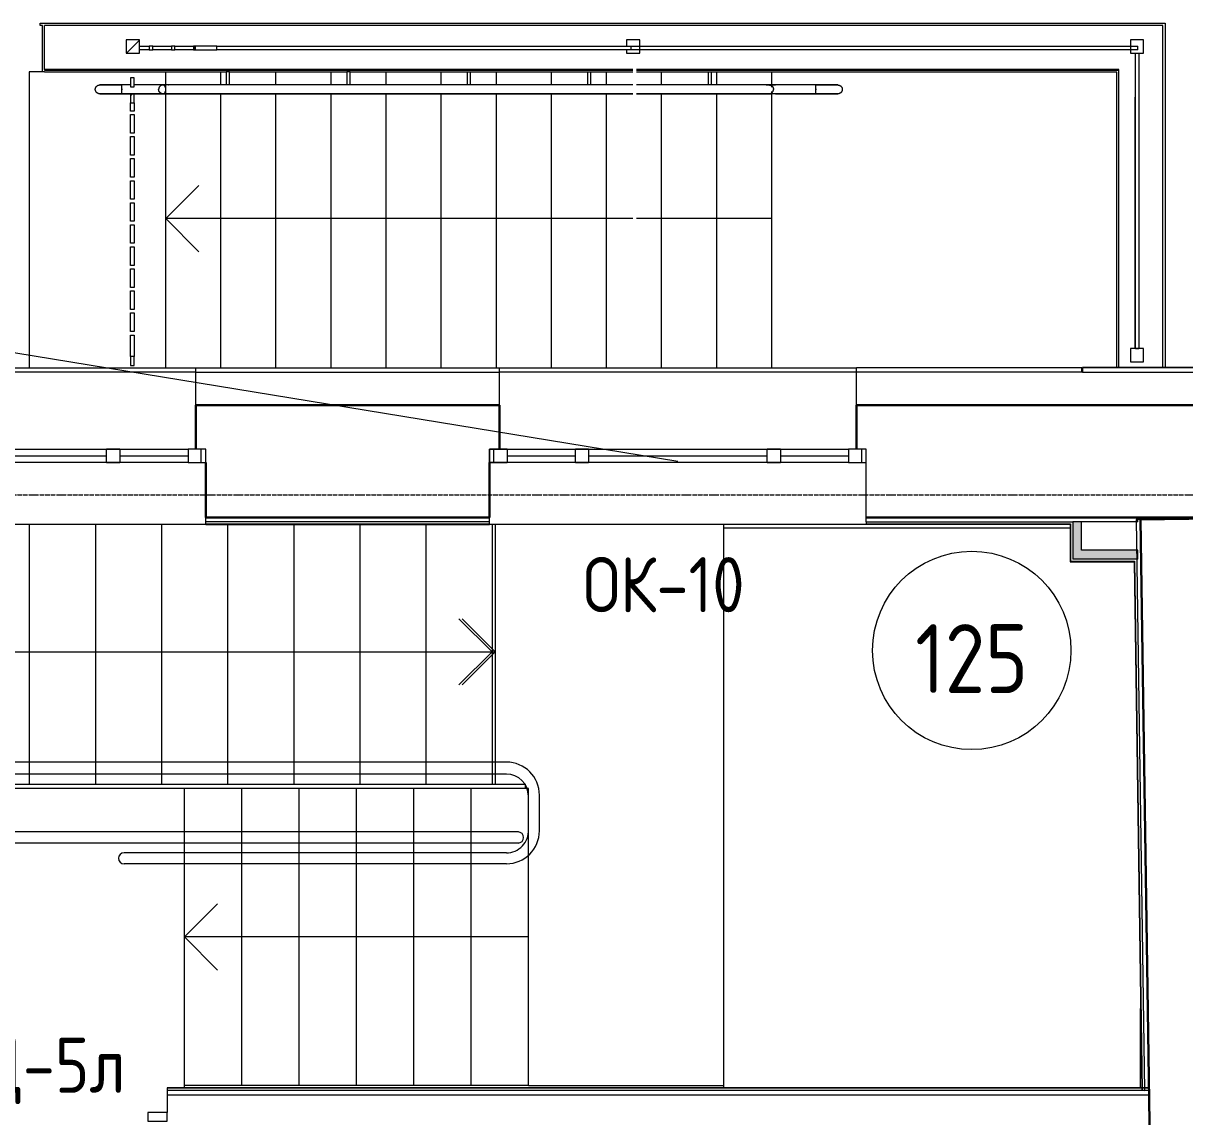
# Model space of a CAD drawing. Header units: millimetres. Extents: x -10178924 to 11692288, y -947381 to 58396.
# Drawn here: x 33007 to 38278, y -74444 to -69484 of the extents above; entities that cross this region are included whole.
import ezdxf

# ---------------------------------------------------------------- set-up
doc = ezdxf.new("R2010")
doc.units = ezdxf.units.MM
doc.linetypes.add('ADSK_Линия сетки', pattern=[25, 20, -2.5, 0, -2.5])
for name, color, linetype, lineweight in [('_ Окна', 7, 'Continuous', 9), ('Аннотация', 7, 'Continuous', 18), ('Двери', 7, 'Continuous', 9), ('Лестницы', 7, 'Continuous', 9), ('Марки дверей', 7, 'Continuous', 20), ('Марки окон', 7, 'Continuous', 20), ('Ограждение', 7, 'Continuous', 9), ('Окна', 7, 'Continuous', 9), ('Оси', 253, 'Continuous', 9), ('Перекрытие', 7, 'Continuous', 18), ('Стены внутренние', 7, 'Continuous', 18), ('Стены наружные', 7, 'Continuous', 18), ('Стены несущие', 7, 'Continuous', 30), ('Стены отделка', 7, 'Continuous', 30), ('Стены перегородки', 7, 'Continuous', 30), ('Стены штриховка', 7, 'Continuous', 9), ('Стрелки вверх', 7, 'Continuous', 18), ('ШТРИХОВКА', 252, 'Continuous', 15)]:
    doc.layers.add(name, color=color, linetype=linetype, lineweight=lineweight)
doc.layers.add('Линии', color=7, linetype='Continuous', lineweight=9, true_color=0x00a600)
doc.styles.add('GOST Common', font='GOST_Common.ttf', dxfattribs={"width": 0.9, "height": 350})
doc.styles.add('GOST Common_2', font='GOST_Common.ttf', dxfattribs={"width": 0.9, "height": 250})
pattern_1 = [(45, (0, 0), (-106.066, 106.066), [])]

# ---------------------------------------------------------------- blocks, each defined once
blk = doc.blocks.new('оси')
at = {"layer": 'Оси', "linetype": 'ADSK_Линия сетки'}
blk.add_line((-3614.3, 22400), (62615.4, 22400), dxfattribs=at)
blk = doc.blocks.new('АС_Дверь_Однопольная_Алюминиевая - 1000х2100 алюм ост Д27л EIW30-6531411-План 1-го этажа')
at = {"layer": 'Двери'}
for p, q in [((-303, -20), (-390, -20)), ((-390, -20), (-390, -60)), ((-303, -60), (-303, -20)), ((640, -20), (553, -20)), ((553, -20), (553, -60)), ((640, -60), (640, -20)), ((-390, -60), (-303, -60)), ((553, -60), (640, -60))]:
    blk.add_line(p, q, dxfattribs=at)
at = {"layer": 'Двери', "lineweight": 30}
blk.add_line((-303, -60), (438.3, -488), dxfattribs=at)
blk = doc.blocks.new('Ограждение 1 - Ограждение 1-1791730-План 1-го этажа')
at = {"layer": 'Ограждение'}
h = blk.add_hatch(dxfattribs=at)
h.set_pattern_fill('FP_23', color=256, style=0, pattern_type=2)
h.set_pattern_definition(pattern_1)
h.paths.add_polyline_path([(33534.3, 22247.9), (33534.3, 22307.9), (33474.3, 22307.9), (33474.3, 22247.9)])
h = blk.add_hatch(dxfattribs=at)
h.set_pattern_fill('FP_23', color=256, style=0, pattern_type=2)
h.set_pattern_definition(pattern_1)
h.paths.add_polyline_path([(33510.4, 20831.5), (33510.4, 20871.5), (33494.4, 20871.5), (33494.4, 20831.5)])
h.paths.add_polyline_path([(33507, 22022.9), (33510.4, 22022.9), (33510.4, 22062.9), (33494.4, 22062.9), (33494.4, 22022.9)])
h.paths.add_polyline_path([(33494.4, 22095.4), (33510.4, 22095.4), (33510.4, 22135.4), (33494.4, 22135.4), (33494.4, 22103.5)])
h = blk.add_hatch(dxfattribs=at)
h.set_pattern_fill('FP_23', color=256, style=0, pattern_type=2)
h.set_pattern_definition(pattern_1)
h.paths.add_polyline_path([(33510.4, 20969.5), (33510.4, 20985.5), (33494.4, 20985.5), (33494.4, 20969.5)])
h.paths.add_polyline_path([(33510.4, 21069.5), (33510.4, 21085.5), (33494.4, 21085.5), (33494.4, 21069.5)])
h.paths.add_polyline_path([(33510.4, 21169.5), (33510.4, 21185.5), (33494.4, 21185.5), (33494.4, 21169.5)])
h.paths.add_polyline_path([(33510.4, 21269.5), (33510.4, 21285.5), (33494.4, 21285.5), (33494.4, 21269.5)])
h.paths.add_polyline_path([(33510.4, 21369.5), (33510.4, 21385.5), (33494.4, 21385.5), (33494.4, 21369.5)])
h.paths.add_polyline_path([(33510.4, 21469.5), (33510.4, 21485.5), (33494.4, 21485.5), (33494.4, 21469.5)])
h.paths.add_polyline_path([(33494.4, 21569.5), (33510.4, 21569.5), (33510.4, 21585.5), (33494.4, 21585.5)])
h.paths.add_polyline_path([(33510.4, 21669.5), (33510.4, 21685.5), (33494.4, 21685.5), (33494.4, 21669.5)])
h.paths.add_polyline_path([(33510.4, 21769.5), (33510.4, 21785.5), (33494.4, 21785.5), (33494.4, 21769.5)])
h.paths.add_polyline_path([(33510.4, 21869.5), (33510.4, 21885.5), (33494.4, 21885.5), (33494.4, 21869.5)])
h.paths.add_polyline_path([(33494.4, 21969.5), (33510.4, 21969.5), (33510.4, 21985.5), (33494.4, 21985.5)])
at = {"layer": 'Ограждение', "lineweight": 18}
for p, q in [((33534.3, 22307.9), (33474.3, 22307.9)), ((33474.3, 22307.9), (33474.3, 22247.9)), ((33534.3, 22247.9), (33534.3, 22307.9)), ((33474.3, 22247.9), (33534.3, 22247.9)), ((33595.5, 22279.5), (33579.5, 22279.5)), ((33579.5, 22279.5), (33579.5, 22263.5)), ((33579.5, 22263.5), (33595.5, 22263.5)), ((33595.5, 22263.5), (33595.5, 22279.5)), ((33695.5, 22279.5), (33679.5, 22279.5)), ((33679.5, 22279.5), (33679.5, 22263.5)), ((33679.5, 22263.5), (33695.5, 22263.5)), ((33695.5, 22263.5), (33695.5, 22279.5)), ((33787.9, 22279.5), (33779.5, 22279.5)), ((33779.5, 22279.5), (33779.5, 22263.5)), ((33779.5, 22263.5), (33787.9, 22263.5)), ((33886.1, 22279.5), (33787.9, 22279.5)), ((33787.9, 22279.5), (33787.9, 22263.5)), ((33787.9, 22263.5), (33787.9, 22279.5)), ((33787.9, 22263.5), (33886.1, 22263.5)), ((33886.1, 22263.5), (33886.1, 22279.5)), ((33510.4, 22135.4), (33494.4, 22135.4)), ((33494.4, 22135.4), (33494.4, 22095.4)), ((33494.4, 22095.4), (33510.4, 22095.4)), ((33510.4, 22095.4), (33510.4, 22135.4)), ((33510.4, 22062.9), (33494.4, 22062.9)), ((33494.4, 22062.9), (33494.4, 22022.9)), ((33510.4, 22022.9), (33510.4, 22062.9)), ((33494.4, 22022.9), (33510.4, 22022.9)), ((33510.4, 21985.5), (33494.4, 21985.5)), ((33494.4, 21969.5), (33510.4, 21969.5)), ((33510.4, 21885.5), (33494.4, 21885.5)), ((33494.4, 21869.5), (33510.4, 21869.5)), ((33510.4, 21785.5), (33494.4, 21785.5)), ((33494.4, 21769.5), (33510.4, 21769.5)), ((33510.4, 21685.5), (33494.4, 21685.5)), ((33494.4, 21669.5), (33510.4, 21669.5)), ((33510.4, 21585.5), (33494.4, 21585.5)), ((33494.4, 21569.5), (33510.4, 21569.5)), ((33510.4, 21485.5), (33494.4, 21485.5)), ((33494.4, 21469.5), (33510.4, 21469.5)), ((33510.4, 21385.5), (33494.4, 21385.5)), ((33494.4, 21369.5), (33510.4, 21369.5)), ((33510.4, 21285.5), (33494.4, 21285.5)), ((33494.4, 21269.5), (33510.4, 21269.5)), ((33510.4, 21185.5), (33494.4, 21185.5)), ((33494.4, 21169.5), (33510.4, 21169.5)), ((33510.4, 21085.5), (33494.4, 21085.5)), ((33494.4, 21069.5), (33510.4, 21069.5)), ((33510.4, 20985.5), (33494.4, 20985.5)), ((33494.4, 20969.5), (33510.4, 20969.5)), ((33510.4, 20871.5), (33494.4, 20871.5)), ((33494.4, 20871.5), (33494.4, 20831.5)), ((33494.4, 20831.5), (33510.4, 20831.5)), ((33510.4, 20831.5), (33510.4, 20871.5))]:
    blk.add_line(p, q, dxfattribs=at)
at = {"layer": 'Ограждение'}
for p, q in [((35805.4, 22307.9), (35745.4, 22307.9)), ((35745.4, 22307.9), (35745.4, 22279.5)), ((35805.4, 22247.9), (35805.4, 22307.9)), ((38091.7, 22307.9), (38031.7, 22307.9)), ((38031.7, 22307.9), (38031.7, 22247.9)), ((38091.7, 22247.9), (38091.7, 22307.9)), ((33534.3, 22279.5), (33579.5, 22279.5)), ((33579.5, 22263.5), (33534.3, 22263.5)), ((33595.5, 22279.5), (33679.5, 22279.5)), ((33679.5, 22263.5), (33595.5, 22263.5)), ((33695.5, 22279.5), (33779.5, 22279.5)), ((33779.5, 22263.5), (33695.5, 22263.5)), ((33886.1, 22279.5), (35766.6, 22279.5)), ((35766.6, 22263.5), (33886.1, 22263.5)), ((35745.4, 22263.5), (35745.4, 22247.9)), ((35745.4, 22247.9), (35805.4, 22247.9)), ((35766.6, 22263.5), (35766.6, 22279.5)), ((35766.6, 22279.5), (38065.1, 22279.5)), ((38065.1, 22263.5), (35766.6, 22263.5)), ((38031.7, 22247.9), (38091.7, 22247.9)), ((38054.4, 20908), (38054.4, 22247.9)), ((38065.1, 22263.5), (38065.1, 22279.5)), ((38070.4, 22247.9), (38070.4, 20908)), ((38054, 20907.9), (38054, 22048.3)), ((33494.4, 21985.5), (33494.4, 22022.9)), ((33510.4, 22022.9), (33510.4, 21985.5)), ((33494.4, 21885.5), (33494.4, 21969.5)), ((33510.4, 21969.5), (33510.4, 21885.5)), ((33494.4, 21785.5), (33494.4, 21869.5)), ((33510.4, 21869.5), (33510.4, 21785.5)), ((33494.4, 21685.5), (33494.4, 21769.5)), ((33510.4, 21769.5), (33510.4, 21685.5)), ((33494.4, 21585.5), (33494.4, 21669.5)), ((33510.4, 21669.5), (33510.4, 21585.5)), ((33494.4, 21485.5), (33494.4, 21569.5)), ((33510.4, 21569.5), (33510.4, 21485.5)), ((33494.4, 21385.5), (33494.4, 21469.5)), ((33510.4, 21469.5), (33510.4, 21385.5)), ((33494.4, 21285.5), (33494.4, 21369.5)), ((33510.4, 21369.5), (33510.4, 21285.5)), ((33494.4, 21185.5), (33494.4, 21269.5)), ((33510.4, 21269.5), (33510.4, 21185.5)), ((33494.4, 21085.5), (33494.4, 21169.5)), ((33510.4, 21169.5), (33510.4, 21085.5)), ((33494.4, 20985.5), (33494.4, 21069.5)), ((33510.4, 21069.5), (33510.4, 20985.5)), ((33494.4, 20871.5), (33494.4, 20969.5)), ((33510.4, 20969.5), (33510.4, 20871.5)), ((38091.7, 20907.9), (38031.7, 20907.9)), ((38031.7, 20907.9), (38031.7, 20847.9)), ((38054.4, 20908), (38070.4, 20908)), ((38091.7, 20847.9), (38091.7, 20907.9)), ((38031.7, 20847.9), (38091.7, 20847.9))]:
    blk.add_line(p, q, dxfattribs=at)
blk = doc.blocks.new('окна_rehau_трехпольное - 1710х630 и 610Н_нов_ ок-10-2054509-План 1-го этажа')
at = {"layer": '_ Окна', "lineweight": 18}
for p, q in [((-855, -5), (-855, 55)), ((-855, 55), (-775, 55)), ((-775, 55), (-775, -5)), ((-465, -5), (-465, 55)), ((-465, 55), (-405, 55)), ((-405, 55), (-405, -5)), ((405, -5), (405, 55)), ((405, 55), (465, 55)), ((465, 55), (465, -5)), ((775, 55), (775, -5)), ((855, 55), (775, 55)), ((855, -5), (855, 55)), ((-775, -5), (-855, -5)), ((-405, -5), (-465, -5)), ((465, -5), (405, -5)), ((775, -5), (855, -5))]:
    blk.add_line(p, q, dxfattribs=at)
at = {"layer": '_ Окна'}
for p, q in [((-835, -5), (-835, 55)), ((835, -5), (835, 55)), ((-775, 25), (-465, 25)), ((-405, 25), (405, 25)), ((465, 25), (775, 25))]:
    blk.add_line(p, q, dxfattribs=at)
at = {"layer": 'Окна'}
for p, q in [((-855, 55), (-855, -5)), ((-775, 55), (-855, 55)), ((-775, 55), (-465, 55)), ((-405, 55), (-465, 55)), ((-405, 55), (405, 55)), ((465, 55), (405, 55)), ((465, 55), (775, 55)), ((855, 55), (775, 55)), ((855, -5), (855, 55)), ((-855, -5), (-775, -5)), ((-465, -5), (-775, -5)), ((-465, -5), (-405, -5)), ((405, -5), (-405, -5)), ((405, -5), (465, -5)), ((775, -5), (465, -5)), ((775, -5), (855, -5))]:
    blk.add_line(p, q, dxfattribs=at)
blk = doc.blocks.new('окна_rehau_трехпольное - 1710х630 и 610Н_нов_ ок-10-V41-План 1-го этажа')
at = {"layer": '_ Окна', "lineweight": 18}
for p, q in [((-855, -5), (-855, 55)), ((-855, 55), (-775, 55)), ((-775, 55), (-775, -5)), ((-465, -5), (-465, 55)), ((-465, 55), (-405, 55)), ((-405, 55), (-405, -5)), ((405, -5), (405, 55)), ((405, 55), (465, 55)), ((465, 55), (465, -5)), ((775, 55), (775, -5)), ((855, 55), (775, 55)), ((855, -5), (855, 55)), ((-775, -5), (-855, -5)), ((-405, -5), (-465, -5)), ((465, -5), (405, -5)), ((775, -5), (855, -5))]:
    blk.add_line(p, q, dxfattribs=at)
at = {"layer": '_ Окна'}
for p, q in [((-835, -5), (-835, 55)), ((835, -5), (835, 55)), ((-775, 25), (-465, 25)), ((-405, 25), (405, 25)), ((465, 25), (775, 25))]:
    blk.add_line(p, q, dxfattribs=at)
at = {"layer": 'Окна'}
for p, q in [((-855, 55), (-855, -5)), ((-775, 55), (-855, 55)), ((-775, 55), (-465, 55)), ((-405, 55), (-465, 55)), ((-405, 55), (405, 55)), ((465, 55), (405, 55)), ((465, 55), (775, 55)), ((855, 55), (775, 55)), ((855, -5), (855, 55)), ((-855, -5), (-775, -5)), ((-465, -5), (-775, -5)), ((-465, -5), (-405, -5)), ((405, -5), (-405, -5)), ((405, -5), (465, -5)), ((775, -5), (465, -5)), ((775, -5), (855, -5))]:
    blk.add_line(p, q, dxfattribs=at)
blk = doc.blocks.new('Тип верхнего поручня - Верхний поручень_Внутренний_-6935785-План 1-го этажа')
at = {"layer": 'Ограждение'}
for p, q in [((33494.4, 22103.5), (33454.4, 22103.5)), ((33454.4, 22085.9), (33454.4, 22081.2)), ((33636.8, 22103.5), (33510.4, 22103.5)), ((35774.4, 22103.5), (33655.6, 22103.5)), ((36378.2, 22103.5), (35790.4, 22103.5)), ((36604.4, 22103.5), (36421.9, 22103.5)), ((36604.4, 22081.2), (36604.4, 22085.9)), ((33454.4, 22063.5), (33636.8, 22063.5)), ((33655.6, 22063.5), (35774.4, 22063.5)), ((35790.4, 22063.5), (36378.2, 22063.5)), ((36421.9, 22063.5), (36604.4, 22063.5))]:
    blk.add_line(p, q, dxfattribs=at)
at = {"layer": 'Ограждение', "flags": 128}
for points in [[(33655.6, 22103.5), (33654.6, 22103.5), (33653.6, 22103.5), (33652.6, 22103.5), (33651.6, 22103.5), (33650.5, 22103.5), (33649.5, 22103.5), (33648.4, 22103.5), (33647.3, 22103.5), (33646.1, 22103.5), (33645, 22103.5), (33643.8, 22103.5), (33642.6, 22103.5), (33641.5, 22103.5), (33640.3, 22103.5), (33639.1, 22103.5), (33637.9, 22103.5), (33636.8, 22103.5)], [(36378.2, 22103.5), (36380.4, 22103.5), (36382.7, 22103.5), (36385, 22103.5), (36387.4, 22103.5), (36389.9, 22103.5), (36392.4, 22103.5), (36395, 22103.5), (36397.6, 22103.5), (36400.2, 22103.5), (36402.9, 22103.5), (36405.6, 22103.5), (36408.4, 22103.5), (36411.1, 22103.5), (36413.9, 22103.5), (36416.7, 22103.5), (36419.5, 22103.5), (36421.9, 22103.5)], [(33636.8, 22063.5), (33638, 22063.5), (33639.2, 22063.5), (33640.4, 22063.5), (33641.6, 22063.5), (33642.8, 22063.5), (33644, 22063.5), (33645.1, 22063.5), (33646.3, 22063.5), (33647.4, 22063.5), (33648.5, 22063.5), (33649.6, 22063.5), (33650.7, 22063.5), (33651.7, 22063.5), (33652.8, 22063.5), (33653.8, 22063.5), (33654.7, 22063.5), (33655.6, 22063.5)], [(36421.9, 22063.5), (36419.1, 22063.5), (36416.3, 22063.5), (36413.5, 22063.5), (36410.8, 22063.5), (36408, 22063.5), (36405.3, 22063.5), (36402.6, 22063.5), (36399.9, 22063.5), (36397.3, 22063.5), (36394.7, 22063.5), (36392.1, 22063.5), (36389.6, 22063.5), (36387.1, 22063.5), (36384.7, 22063.5), (36382.4, 22063.5), (36380.1, 22063.5), (36378.2, 22063.5)]]:
    blk.add_lwpolyline(points, dxfattribs=at)
blk = doc.blocks.new('Тип верхнего поручня - D40 шаг 200-V82-План 1-го этажа')
at = {"layer": 'Ограждение'}
for p, q in [((0, 2.3), (0, 0)), ((0, 0), (0, -2.3))]:
    blk.add_line(p, q, dxfattribs=at)
at = {"layer": 'Ограждение', "flags": 128}
for points in [[(0, 20), (4, 20), (8, 20), (12, 20), (15.9, 20), (19.9, 20), (23.8, 20), (27.6, 20), (31.5, 20), (35.2, 20), (38.9, 20), (42.6, 20), (46.2, 20), (49.7, 20), (53.1, 20), (56.5, 20), (59.7, 20), (62.9, 20), (65.9, 20), (68.9, 20), (71.7, 20), (74.5, 20), (77.1, 20), (79.6, 20), (81.9, 20), (84.1, 20), (86.2, 20), (88.2, 20), (90, 20), (91.7, 20), (93.2, 20), (94.6, 20), (95.8, 20), (96.9, 20), (97.8, 20), (98.5, 20), (99.1, 20), (99.6, 20), (99.9, 20), (100, 20), (100, 20)], [(100, 20), (99.9, 20), (99.7, 20), (99.3, 20), (98.7, 20), (98, 20), (97.1, 20), (96.1, 20), (94.9, 20), (93.6, 20), (92.1, 20), (90.5, 20), (88.7, 20), (86.8, 20), (84.7, 20), (82.5, 20), (80.2, 20), (77.8, 20), (75.2, 20), (72.5, 20), (69.7, 20), (66.7, 20), (63.7, 20), (60.6, 20), (57.4, 20), (54, 20), (50.6, 20), (47.1, 20), (43.6, 20), (39.9, 20), (36.2, 20), (32.5, 20), (28.7, 20), (24.8, 20), (20.9, 20), (17, 20), (13, 20), (9.1, 20), (5.1, 20), (1.1, 20), (0, 20)], [(100, 20), (100.8, 20), (101.6, 19.9), (102.4, 19.9), (103.2, 19.7), (104, 19.6), (104.8, 19.4), (105.5, 19.2), (106.3, 19), (107, 18.7), (107.8, 18.4), (108.5, 18.1), (109.2, 17.7), (109.9, 17.4), (110.6, 16.9), (111.3, 16.5), (111.9, 16), (112.6, 15.6), (113.2, 15), (113.8, 14.5), (114.3, 13.9), (114.9, 13.3), (115.4, 12.7), (115.9, 12.1), (116.4, 11.5), (116.8, 10.8), (117.2, 10.1), (117.6, 9.4), (118, 8.7), (118.3, 8), (118.6, 7.2), (118.9, 6.5), (119.2, 5.7), (119.4, 5), (119.6, 4.2), (119.7, 3.4), (119.8, 2.6), (119.9, 1.8), (120, 1), (120, 0.2), (120, 0)], [(120, 0), (120, -0.8), (119.9, -1.6), (119.9, -2.4), (119.7, -3.2), (119.6, -4), (119.4, -4.8), (119.2, -5.5), (119, -6.3), (118.7, -7), (118.4, -7.8), (118.1, -8.5), (117.7, -9.2), (117.4, -9.9), (116.9, -10.6), (116.5, -11.3), (116, -11.9), (115.6, -12.6), (115, -13.2), (114.5, -13.8), (113.9, -14.3), (113.3, -14.9), (112.7, -15.4), (112.1, -15.9), (111.5, -16.4), (110.8, -16.8), (110.1, -17.2), (109.4, -17.6), (108.7, -18), (108, -18.3), (107.2, -18.6), (106.5, -18.9), (105.7, -19.2), (105, -19.4), (104.2, -19.6), (103.4, -19.7), (102.6, -19.8), (101.8, -19.9), (101, -20), (100.2, -20), (100, -20)], [(0, -20), (4, -20), (8, -20), (12, -20), (15.9, -20), (19.9, -20), (23.8, -20), (27.6, -20), (31.5, -20), (35.2, -20), (38.9, -20), (42.6, -20), (46.2, -20), (49.7, -20), (53.1, -20), (56.5, -20), (59.7, -20), (62.9, -20), (65.9, -20), (68.9, -20), (71.7, -20), (74.5, -20), (77.1, -20), (79.6, -20), (81.9, -20), (84.1, -20), (86.2, -20), (88.2, -20), (90, -20), (91.7, -20), (93.2, -20), (94.6, -20), (95.8, -20), (96.9, -20), (97.8, -20), (98.5, -20), (99.1, -20), (99.6, -20), (99.9, -20), (100, -20), (100, -20)], [(100, -20), (99.9, -20), (99.7, -20), (99.3, -20), (98.7, -20), (98, -20), (97.1, -20), (96.1, -20), (94.9, -20), (93.6, -20), (92.1, -20), (90.5, -20), (88.7, -20), (86.8, -20), (84.7, -20), (82.5, -20), (80.2, -20), (77.8, -20), (75.2, -20), (72.5, -20), (69.7, -20), (66.7, -20), (63.7, -20), (60.6, -20), (57.4, -20), (54, -20), (50.6, -20), (47.1, -20), (43.6, -20), (39.9, -20), (36.2, -20), (32.5, -20), (28.7, -20), (24.8, -20), (20.9, -20), (17, -20), (13, -20), (9.1, -20), (5.1, -20), (1.1, -20), (0, -20)]]:
    blk.add_lwpolyline(points, dxfattribs=at)
blk = doc.blocks.new('Тип верхнего поручня - D40 шаг 200-V83-План 1-го этажа')
at = {"layer": 'Ограждение'}
for p, q in [((0, 2.3), (0, 0)), ((0, 0), (0, -2.3))]:
    blk.add_line(p, q, dxfattribs=at)
at = {"layer": 'Ограждение', "flags": 128}
for points in [[(0, 20), (4, 20), (8, 20), (12, 20), (15.9, 20), (19.9, 20), (23.8, 20), (27.6, 20), (31.5, 20), (35.2, 20), (38.9, 20), (42.6, 20), (46.2, 20), (49.7, 20), (53.1, 20), (56.5, 20), (59.7, 20), (62.9, 20), (65.9, 20), (68.9, 20), (71.7, 20), (74.5, 20), (77.1, 20), (79.6, 20), (81.9, 20), (84.1, 20), (86.2, 20), (88.2, 20), (90, 20), (91.7, 20), (93.2, 20), (94.6, 20), (95.8, 20), (96.9, 20), (97.8, 20), (98.5, 20), (99.1, 20), (99.6, 20), (99.9, 20), (100, 20), (100, 20)], [(100, 20), (99.9, 20), (99.7, 20), (99.3, 20), (98.7, 20), (98, 20), (97.1, 20), (96.1, 20), (94.9, 20), (93.6, 20), (92.1, 20), (90.5, 20), (88.7, 20), (86.8, 20), (84.7, 20), (82.5, 20), (80.2, 20), (77.8, 20), (75.2, 20), (72.5, 20), (69.7, 20), (66.7, 20), (63.7, 20), (60.6, 20), (57.4, 20), (54, 20), (50.6, 20), (47.1, 20), (43.6, 20), (39.9, 20), (36.2, 20), (32.5, 20), (28.7, 20), (24.8, 20), (20.9, 20), (17, 20), (13, 20), (9.1, 20), (5.1, 20), (1.1, 20), (0, 20)], [(100, 20), (100.8, 20), (101.6, 19.9), (102.4, 19.9), (103.2, 19.7), (104, 19.6), (104.8, 19.4), (105.5, 19.2), (106.3, 19), (107, 18.7), (107.8, 18.4), (108.5, 18.1), (109.2, 17.7), (109.9, 17.4), (110.6, 16.9), (111.3, 16.5), (111.9, 16), (112.6, 15.6), (113.2, 15), (113.8, 14.5), (114.3, 13.9), (114.9, 13.3), (115.4, 12.7), (115.9, 12.1), (116.4, 11.5), (116.8, 10.8), (117.2, 10.1), (117.6, 9.4), (118, 8.7), (118.3, 8), (118.6, 7.2), (118.9, 6.5), (119.2, 5.7), (119.4, 5), (119.6, 4.2), (119.7, 3.4), (119.8, 2.6), (119.9, 1.8), (120, 1), (120, 0.2), (120, 0)], [(0, -20), (4, -20), (8, -20), (12, -20), (15.9, -20), (19.9, -20), (23.8, -20), (27.6, -20), (31.5, -20), (35.2, -20), (38.9, -20), (42.6, -20), (46.2, -20), (49.7, -20), (53.1, -20), (56.5, -20), (59.7, -20), (62.9, -20), (65.9, -20), (68.9, -20), (71.7, -20), (74.5, -20), (77.1, -20), (79.6, -20), (81.9, -20), (84.1, -20), (86.2, -20), (88.2, -20), (90, -20), (91.7, -20), (93.2, -20), (94.6, -20), (95.8, -20), (96.9, -20), (97.8, -20), (98.5, -20), (99.1, -20), (99.6, -20), (99.9, -20), (100, -20), (100, -20)], [(100, -20), (99.9, -20), (99.7, -20), (99.3, -20), (98.7, -20), (98, -20), (97.1, -20), (96.1, -20), (94.9, -20), (93.6, -20), (92.1, -20), (90.5, -20), (88.7, -20), (86.8, -20), (84.7, -20), (82.5, -20), (80.2, -20), (77.8, -20), (75.2, -20), (72.5, -20), (69.7, -20), (66.7, -20), (63.7, -20), (60.6, -20), (57.4, -20), (54, -20), (50.6, -20), (47.1, -20), (43.6, -20), (39.9, -20), (36.2, -20), (32.5, -20), (28.7, -20), (24.8, -20), (20.9, -20), (17, -20), (13, -20), (9.1, -20), (5.1, -20), (1.1, -20), (0, -20)], [(120, 0), (120, -0.8), (119.9, -1.6), (119.9, -2.4), (119.7, -3.2), (119.6, -4), (119.4, -4.8), (119.2, -5.5), (119, -6.3), (118.7, -7), (118.4, -7.8), (118.1, -8.5), (117.7, -9.2), (117.4, -9.9), (116.9, -10.6), (116.5, -11.3), (116, -11.9), (115.6, -12.6), (115, -13.2), (114.5, -13.8), (113.9, -14.3), (113.3, -14.9), (112.7, -15.4), (112.1, -15.9), (111.5, -16.4), (110.8, -16.8), (110.1, -17.2), (109.4, -17.6), (108.7, -18), (108, -18.3), (107.2, -18.6), (106.5, -18.9), (105.7, -19.2), (105, -19.4), (104.2, -19.6), (103.4, -19.7), (102.6, -19.8), (101.8, -19.9), (101, -20), (100.2, -20), (100, -20)]]:
    blk.add_lwpolyline(points, dxfattribs=at)
blk = doc.blocks.new('Тип верхнего поручня - Верхний поручень_Внутренний_-V84-План 1-го этажа')
at = {"layer": 'Ограждение'}
for p, q in [((33454.4, 22063.5), (33454.4, 22103.5)), ((33494.4, 22103.5), (33454.4, 22103.5)), ((33636.8, 22103.5), (33510.4, 22103.5)), ((33636.8, 22103.5), (33653.4, 22103.5)), ((33666.9, 22103.5), (33668.1, 22103.5)), ((35774.4, 22103.5), (33668.1, 22103.5)), ((36390.7, 22103.5), (35790.4, 22103.5)), ((36421.9, 22103.5), (36390.7, 22103.5)), ((36604.4, 22103.5), (36421.9, 22103.5)), ((36604.4, 22063.5), (36604.4, 22103.5)), ((33636.8, 22063.5), (33454.4, 22063.5)), ((33636.8, 22063.5), (33653.4, 22063.5)), ((33666.9, 22063.5), (33668.1, 22063.5)), ((35774.4, 22063.5), (33668.1, 22063.5)), ((36390.7, 22063.5), (35790.4, 22063.5)), ((36421.9, 22063.5), (36390.7, 22063.5)), ((36604.4, 22063.5), (36421.9, 22063.5))]:
    blk.add_line(p, q, dxfattribs=at)
blk = doc.blocks.new('Тип перил - Перила_Внутренний_-6935798-План 1-го этажа')
at = {"layer": 'Ограждение'}
for p, q in [((35774.4, 22103.5), (33654.4, 22103.5)), ((36404.4, 22103.5), (35790.4, 22103.5)), ((33654.4, 22063.5), (35774.4, 22063.5)), ((35790.4, 22063.5), (36404.4, 22063.5))]:
    blk.add_line(p, q, dxfattribs=at)
at = {"layer": 'Ограждение', "flags": 128}
blk.add_lwpolyline([(33654.4, 22081.7), (33654.4, 22083.5), (33654.4, 22085.4)], dxfattribs=at)
blk = doc.blocks.new('Тип перил - D40-V85-План 1-го этажа')
at = {"layer": 'Ограждение', "flags": 128}
for points in [[(36394.4, 22103.4), (36395.7, 22103.2), (36396.9, 22102.9), (36398.1, 22102.6), (36399.2, 22102.2), (36400.2, 22101.7), (36401.2, 22101.2), (36402.2, 22100.7), (36403.1, 22100.1), (36403.9, 22099.5), (36404.7, 22098.9), (36405.4, 22098.3), (36406, 22097.7), (36406.6, 22097), (36407.2, 22096.4), (36407.7, 22095.8), (36408.2, 22095.1), (36408.6, 22094.5), (36409, 22093.9), (36409.3, 22093.3), (36409.6, 22092.7), (36409.9, 22092.1), (36410.2, 22091.6), (36410.4, 22091), (36410.7, 22090.4), (36410.8, 22089.9), (36411, 22089.3), (36411.2, 22088.8), (36411.3, 22088.3), (36411.4, 22087.7), (36411.5, 22087.2), (36411.6, 22086.7), (36411.7, 22086.2), (36411.8, 22085.7), (36411.8, 22085.2), (36411.8, 22084.7), (36411.9, 22084.2), (36411.9, 22083.7), (36411.9, 22083.5)], [(36394.4, 22063.7), (36395.7, 22063.9), (36396.9, 22064.2), (36398.1, 22064.5), (36399.2, 22064.9), (36400.2, 22065.4), (36401.2, 22065.9), (36402.2, 22066.4), (36403.1, 22067), (36403.9, 22067.6), (36404.7, 22068.2), (36405.4, 22068.8), (36406, 22069.4), (36406.6, 22070.1), (36407.2, 22070.7), (36407.7, 22071.3), (36408.2, 22071.9), (36408.6, 22072.6), (36409, 22073.2), (36409.3, 22073.8), (36409.6, 22074.4), (36409.9, 22074.9), (36410.2, 22075.5), (36410.4, 22076.1), (36410.7, 22076.7), (36410.8, 22077.2), (36411, 22077.8), (36411.2, 22078.3), (36411.3, 22078.8), (36411.4, 22079.3), (36411.5, 22079.9), (36411.6, 22080.4), (36411.7, 22080.9), (36411.8, 22081.4), (36411.8, 22081.9), (36411.8, 22082.4), (36411.9, 22082.9), (36411.9, 22083.4), (36411.9, 22083.5)]]:
    blk.add_lwpolyline(points, dxfattribs=at)
blk = doc.blocks.new('Тип перил - D40-V86-План 1-го этажа')
at = {"layer": 'Ограждение', "flags": 128}
for points in [[(33641.9, 22103.5), (33640.6, 22103.5), (33639.3, 22103.4), (33638.1, 22103.2), (33636.9, 22102.9), (33635.7, 22102.6), (33634.6, 22102.2), (33633.5, 22101.7), (33632.5, 22101.2), (33631.6, 22100.7), (33630.7, 22100.1), (33629.8, 22099.5), (33629.1, 22098.9), (33628.4, 22098.3), (33627.7, 22097.7), (33627.1, 22097), (33626.6, 22096.4), (33626, 22095.8), (33625.6, 22095.1), (33625.2, 22094.5), (33624.8, 22093.9), (33624.4, 22093.3), (33624.1, 22092.7), (33623.8, 22092.1), (33623.6, 22091.6), (33623.3, 22091), (33623.1, 22090.4), (33622.9, 22089.9), (33622.7, 22089.3), (33622.6, 22088.8), (33622.4, 22088.3), (33622.3, 22087.7), (33622.2, 22087.2), (33622.1, 22086.7), (33622.1, 22086.2), (33622, 22085.7), (33621.9, 22085.2), (33621.9, 22084.7), (33621.9, 22084.2), (33621.9, 22083.7), (33621.9, 22083.5)], [(33641.9, 22063.5), (33640.6, 22063.6), (33639.3, 22063.7), (33638.1, 22063.9), (33636.9, 22064.2), (33635.7, 22064.5), (33634.6, 22064.9), (33633.5, 22065.4), (33632.5, 22065.9), (33631.6, 22066.4), (33630.7, 22067), (33629.8, 22067.6), (33629.1, 22068.2), (33628.4, 22068.8), (33627.7, 22069.4), (33627.1, 22070.1), (33626.6, 22070.7), (33626, 22071.3), (33625.6, 22071.9), (33625.2, 22072.6), (33624.8, 22073.2), (33624.4, 22073.8), (33624.1, 22074.4), (33623.8, 22074.9), (33623.6, 22075.5), (33623.3, 22076.1), (33623.1, 22076.7), (33622.9, 22077.2), (33622.7, 22077.8), (33622.6, 22078.3), (33622.4, 22078.8), (33622.3, 22079.3), (33622.2, 22079.9), (33622.1, 22080.4), (33622.1, 22080.9), (33622, 22081.4), (33621.9, 22081.9), (33621.9, 22082.4), (33621.9, 22082.9), (33621.9, 22083.4), (33621.9, 22083.5)]]:
    blk.add_lwpolyline(points, dxfattribs=at)
at = {"layer": 'Ограждение'}
for start_param, end_param in [(4.712389, 6.411113), (3.027805, 4.712389)]:
    blk.add_ellipse((33641.9, 22083.5), major_axis=(0, 20), ratio=0.624695, start_param=start_param, end_param=end_param, dxfattribs=at)
blk = doc.blocks.new('Тип перил - Перила_Внутренний_-V87-План 1-го этажа')
at = {"layer": 'Ограждение'}
for p, q in [((33654.4, 22063.5), (33654.4, 22103.5)), ((35774.4, 22103.5), (33654.4, 22103.5)), ((36404.4, 22103.5), (35790.4, 22103.5)), ((36404.4, 22093.2), (36404.4, 22103.5)), ((35774.4, 22063.5), (33654.4, 22063.5)), ((36404.4, 22063.5), (35790.4, 22063.5)), ((36404.4, 22063.5), (36404.4, 22073.9))]:
    blk.add_line(p, q, dxfattribs=at)
blk = doc.blocks.new('ADSK_Ограждение_Опоры_Г_образная - D15 высота60 консоль80-V88-План 1-го этажа')
at = {"layer": 'Ограждение'}
for p, q in [((-7.5, 77.8), (-7.5, 20)), ((7.5, 20), (7.5, 77.8))]:
    blk.add_line(p, q, dxfattribs=at)
blk = doc.blocks.new('ADSK_Ограждение_Опоры_Г_образная - D15 высота60 консоль80-V89-План 1-го этажа')
at = {"layer": 'Ограждение'}
for p, q in [((-7.5, 80), (-7.5, 20)), ((0, 80), (-7.5, 80)), ((7.5, 80), (0, 80)), ((7.5, 20), (7.5, 80))]:
    blk.add_line(p, q, dxfattribs=at)
blk = doc.blocks.new('ADSK_Ограждение_Опоры_Г_образная - D15 высота60 консоль80-V90-План 1-го этажа')
at = {"layer": 'Ограждение'}
for p, q in [((-7.5, 80), (-7.5, 20)), ((0, 80), (-7.5, 80)), ((7.5, 80), (0, 80)), ((7.5, 20), (7.5, 80))]:
    blk.add_line(p, q, dxfattribs=at)
blk = doc.blocks.new('1 этаж')
at = {"layer": 'Стены внутренние'}
for points in [[(37810, -46756.9), (37810, -46627.4), (37770, -46627.4), (37770, -46756.9)], [(38058.3, -46796.9), (38060.8, -46796.3), (38060.3, -46756.9), (37770, -46756.9), (37770, -46796.9), (38051, -46796.9)]]:
    blk.add_hatch(color=256, dxfattribs=at).paths.add_polyline_path(points)
at = {"layer": 'Лестницы'}
for p, q in [((33654.4, -44578.7), (33654.4, -44576.5)), ((33654.4, -44646.5), (33654.4, -44588.7)), ((33904.4, -44578.7), (33904.4, -44576.5)), ((33904.4, -44578.7), (33904.4, -44576.5)), ((33904.4, -44646.5), (33904.4, -44588.7)), ((33904.4, -44646.5), (33904.4, -44588.7)), ((34154.4, -44578.7), (34154.4, -44576.5)), ((34154.4, -44578.7), (34154.4, -44576.5)), ((34154.4, -44646.5), (34154.4, -44588.7)), ((34154.4, -44646.5), (34154.4, -44588.7)), ((34404.4, -44578.7), (34404.4, -44576.5)), ((34404.4, -44578.7), (34404.4, -44576.5)), ((34404.4, -44646.5), (34404.4, -44588.7)), ((34404.4, -44646.5), (34404.4, -44588.7)), ((34654.4, -44578.7), (34654.4, -44576.5)), ((34654.4, -44578.7), (34654.4, -44576.5)), ((34654.4, -44646.5), (34654.4, -44588.7)), ((34654.4, -44646.5), (34654.4, -44588.7)), ((34904.4, -44578.7), (34904.4, -44576.5)), ((34904.4, -44578.7), (34904.4, -44576.5)), ((34904.4, -44646.5), (34904.4, -44588.7)), ((34904.4, -44646.5), (34904.4, -44588.7)), ((35154.4, -44578.7), (35154.4, -44576.5)), ((35154.4, -44578.7), (35154.4, -44576.5)), ((35154.4, -44646.5), (35154.4, -44588.7)), ((35154.4, -44646.5), (35154.4, -44588.7)), ((35404.4, -44578.7), (35404.4, -44576.5)), ((35404.4, -44578.7), (35404.4, -44576.5)), ((35404.4, -44646.5), (35404.4, -44588.7)), ((35404.4, -44646.5), (35404.4, -44588.7)), ((35654.4, -44578.7), (35654.4, -44576.5)), ((35654.4, -44578.7), (35654.4, -44576.5)), ((35654.4, -44646.5), (35654.4, -44588.7)), ((35654.4, -44646.5), (35654.4, -44588.7)), ((35904.4, -44578.7), (35904.4, -44576.5)), ((35904.4, -44578.7), (35904.4, -44576.5)), ((35904.4, -44646.5), (35904.4, -44588.7)), ((35904.4, -44646.5), (35904.4, -44588.7)), ((36154.4, -44578.7), (36154.4, -44576.5)), ((36154.4, -44578.7), (36154.4, -44576.5)), ((36154.4, -44646.5), (36154.4, -44588.7)), ((36154.4, -44646.5), (36154.4, -44588.7)), ((36404.4, -44578.7), (36404.4, -44576.5)), ((36404.4, -44578.7), (36404.4, -44576.5)), ((36404.4, -44646.5), (36404.4, -44588.7)), ((36404.4, -44646.5), (36404.4, -44588.7)), ((33654.4, -45928.7), (33654.4, -44686.5)), ((33904.4, -45928.7), (33904.4, -44686.5)), ((33904.4, -45928.7), (33904.4, -44686.5)), ((34154.4, -45928.7), (34154.4, -44686.5)), ((34154.4, -45928.7), (34154.4, -44686.5)), ((34404.4, -45928.7), (34404.4, -44686.5)), ((34404.4, -45928.7), (34404.4, -44686.5)), ((34654.4, -45928.7), (34654.4, -44686.5)), ((34654.4, -45928.7), (34654.4, -44686.5)), ((34904.4, -45928.7), (34904.4, -44686.5)), ((34904.4, -45928.7), (34904.4, -44686.5)), ((35154.4, -45928.7), (35154.4, -44686.5)), ((35154.4, -45928.7), (35154.4, -44686.5)), ((35404.4, -45928.7), (35404.4, -44686.5)), ((35404.4, -45928.7), (35404.4, -44686.5)), ((35654.4, -45928.7), (35654.4, -44686.5)), ((35654.4, -45928.7), (35654.4, -44686.5)), ((35904.4, -45928.7), (35904.4, -44686.5)), ((35904.4, -45928.7), (35904.4, -44686.5)), ((36154.4, -45928.7), (36154.4, -44686.5)), ((36154.4, -45928.7), (36154.4, -44686.5)), ((36404.4, -45928.7), (36404.4, -44686.5)), ((36404.4, -45928.7), (36404.4, -44686.5)), ((33034.7, -46639.4), (33034.7, -47817)), ((33034.7, -46639.4), (33034.7, -47817)), ((33334.7, -46639.4), (33334.7, -47817)), ((33334.7, -46639.4), (33334.7, -47817)), ((33634.7, -46639.4), (33634.7, -47817)), ((33634.7, -46639.4), (33634.7, -47817)), ((33934.7, -46639.3), (33934.7, -47817)), ((33934.7, -46639.3), (33934.7, -47817)), ((34234.7, -46639.4), (34234.7, -47817)), ((34234.7, -46639.4), (34234.7, -47817)), ((34534.7, -46639.4), (34534.7, -47817)), ((34534.7, -46639.4), (34534.7, -47817)), ((34834.7, -46639.4), (34834.7, -47817)), ((34834.7, -46639.4), (34834.7, -47817)), ((35134.7, -46639.4), (35134.7, -47817)), ((32734.7, -47817), (33034.7, -47817)), ((33034.7, -47817), (33334.7, -47817)), ((33334.7, -47817), (33634.7, -47817)), ((33634.7, -47817), (33934.7, -47817)), ((33739.7, -49184.4), (33739.7, -47837)), ((33999.7, -47837), (33739.7, -47837)), ((33934.7, -47817), (34234.7, -47817)), ((34259.7, -47837), (33999.7, -47837)), ((33999.7, -49184.4), (33999.7, -47837)), ((33999.7, -49184.4), (33999.7, -47837)), ((34234.7, -47817), (34534.7, -47817)), ((34519.7, -47837), (34259.7, -47837)), ((34259.7, -49184.4), (34259.7, -47837)), ((34259.7, -49184.4), (34259.7, -47837)), ((34779.7, -47837), (34519.7, -47837)), ((34519.7, -49184.4), (34519.7, -47837)), ((34519.7, -49184.4), (34519.7, -47837)), ((34534.7, -47817), (34834.7, -47817)), ((35039.7, -47837), (34779.7, -47837)), ((34779.7, -49184.4), (34779.7, -47837)), ((34779.7, -49184.4), (34779.7, -47837)), ((34834.7, -47817), (35134.7, -47817)), ((35299.7, -47837), (35039.7, -47837)), ((35039.7, -49184.4), (35039.7, -47837)), ((35039.7, -49184.4), (35039.7, -47837)), ((35134.7, -47817), (35149.7, -47817)), ((35299.7, -49184.4), (35299.7, -47837)), ((35299.7, -49184.4), (35299.7, -47837)), ((33999.7, -49184.4), (33739.7, -49184.4)), ((34259.7, -49184.4), (33999.7, -49184.4)), ((34519.7, -49184.4), (34259.7, -49184.4)), ((34779.7, -49184.4), (34519.7, -49184.4)), ((35039.7, -49184.4), (34779.7, -49184.4)), ((35299.7, -49184.4), (35039.7, -49184.4))]:
    blk.add_line(p, q, dxfattribs=at)
at = {"layer": 'Линии', "color": 7, "lineweight": 18}
for p, q in [((35200, -47717.4), (32162.3, -47717.4)), ((35200, -47772), (32162.3, -47772)), ((35299.9, -48024.2), (35299.9, -47862.4)), ((35350, -48028.8), (35350, -47862.4)), ((35255, -48034.4), (30765, -48034.4)), ((35255, -48084.4), (30765, -48084.4)), ((35200, -48128.8), (33464.7, -48128.8)), ((35200, -48178.8), (33464.7, -48178.8))]:
    blk.add_line(p, q, dxfattribs=at)
at = {"layer": 'Линии', "color": 7}
blk.add_circle((37311.6, -47211), 450, dxfattribs=at)
at = {"layer": 'Линии', "color": 7, "lineweight": 18}
for centre, radius, start, end in [((35200, -47867.4), 150, 0, 90), ((35200, -47872), 100, 0, 90), ((35200, -48028.8), 100, 270, 2.6205), ((35200, -48028.8), 150, 270, 0), ((35253.3, -48059.4), 25, 270, 90), ((33464.7, -48153.8), 25, 90, 270)]:
    blk.add_arc(centre, radius, start, end, dxfattribs=at)
at = {"layer": 'Марки окон'}
blk.add_line((35978.1, -46353.7), (32380.6, -45766), dxfattribs=at)
at = {"layer": 'Перекрытие'}
for p, q in [((33034.4, -44586.5), (33034.4, -45928.7)), ((33094.4, -44586.5), (33034.4, -44586.5)), ((33654.4, -44646.5), (33654.4, -44588.7)), ((33654.4, -45928.7), (33654.4, -44686.5)), ((37811.4, -45928.7), (37814.2, -45928.7)), ((35149.7, -46639.4), (35149.7, -47817)), ((36184.7, -46639.4), (36184.7, -49194.1)), ((37758.2, -46657), (36184.7, -46657)), ((33739.7, -47837), (30777, -47837)), ((33739.7, -49194.1), (33739.7, -47837)), ((35149.7, -47817), (35284.7, -47817)), ((35284.7, -47817), (35284.7, -47837)), ((38078.2, -49194.1), (38078.2, -48834.9)), ((35299.7, -49184.4), (36184.7, -49184.4))]:
    blk.add_line(p, q, dxfattribs=at)
at = {"layer": 'Стены внутренние'}
for p, q in [((33104.4, -44576.5), (33104.4, -44376.5)), ((35774.4, -44576.5), (33104.4, -44576.5)), ((37979.4, -44576.5), (35790.4, -44576.5)), ((37979.4, -45928.7), (37979.4, -44576.5)), ((36832.2, -46627.4), (36832.2, -46358.7))]:
    blk.add_line(p, q, dxfattribs=at)
at = {"layer": 'Стены наружные'}
for p, q in [((33084.4, -44366.5), (38189.4, -44366.5)), ((33084.4, -44376.5), (33084.4, -44366.5)), ((33094.4, -44376.5), (33084.4, -44376.5)), ((33094.4, -44586.5), (33094.4, -44376.5)), ((38179.4, -44376.5), (33104.4, -44376.5)), ((38179.4, -45928.7), (38179.4, -44376.5)), ((38189.4, -44366.5), (38189.4, -45928.7)), ((33104.4, -44586.5), (33094.4, -44586.5)), ((33104.4, -44576.5), (33104.4, -44578.7)), ((33104.4, -44578.7), (35774.4, -44578.7)), ((33104.4, -44588.7), (33104.4, -44586.5)), ((33928.7, -44588.7), (33104.4, -44588.7)), ((34475.3, -44588.7), (33943.7, -44588.7)), ((35774.4, -44588.7), (34490.3, -44588.7)), ((35790.4, -44578.7), (37979.4, -44578.7)), ((37969.4, -44588.7), (35790.4, -44588.7)), ((37969.4, -45928.7), (37969.4, -44588.7)), ((32170.4, -45928.7), (33790.4, -45928.7)), ((33790.4, -45948.7), (32170.4, -45948.7)), ((35168.1, -45928.7), (36788.1, -45928.7)), ((36788.1, -45948.7), (35168.1, -45948.7)), ((33835.4, -46639.4), (32125.4, -46639.4)), ((36832.2, -46639.4), (35123.1, -46639.4)), ((36832.2, -46627.4), (36832.2, -46639.4))]:
    blk.add_line(p, q, dxfattribs=at)
at = {"layer": 'Стены несущие'}
for p, q in [((33790.4, -46098.7), (35168.1, -46098.7)), ((33790.4, -46298.7), (33790.4, -46098.7)), ((35168.1, -46098.7), (35168.1, -46298.7)), ((39314.5, -46098.7), (36788.1, -46098.7)), ((36788.1, -46298.7), (36788.1, -46098.7)), ((33835.4, -46358.7), (33835.4, -46608.7)), ((35123.1, -46608.7), (35123.1, -46358.7)), ((35123.1, -46608.7), (33835.4, -46608.7)), ((38065, -46607.4), (36832.2, -46607.4)), ((38065, -46608.7), (38065, -46607.4)), ((39269.5, -46608.7), (38065, -46608.7)), ((38648.2, -46608.7), (38078.2, -46617)), ((38078.2, -46617), (38177, -53464.1))]:
    blk.add_line(p, q, dxfattribs=at)
at = {"layer": 'Стены отделка', "lineweight": 9}
for p, q in [((33790.4, -45928.7), (35168.1, -45928.7)), ((33790.4, -46098.7), (33790.4, -45928.7)), ((33790.4, -45948.7), (35168.1, -45948.7)), ((35168.1, -46098.7), (35168.1, -45928.7)), ((37811.4, -45928.7), (36788.1, -45928.7)), ((36788.1, -46098.7), (36788.1, -45928.7)), ((37814.5, -45948.7), (36788.1, -45948.7)), ((37811.4, -45948.7), (37811.4, -45928.7)), ((37814.2, -45927.7), (37814.5, -45948.7)), ((39314.5, -45927.7), (37814.2, -45927.7)), ((39314.5, -45928.7), (37814.2, -45928.7)), ((33835.4, -46639.4), (33835.4, -46608.7)), ((33835.4, -46627.4), (33836.4, -46627.4)), ((33835.4, -46639.4), (35123.1, -46639.4)), ((35123.1, -46639.4), (35123.1, -46608.7)), ((38065, -46608.7), (36832.2, -46608.7)), ((37758, -46639.4), (36832.2, -46639.4)), ((37758, -46639.4), (37758, -46806.9)), ((37770, -46627.4), (37770, -46796.9)), ((38065, -46627.4), (37770, -46627.4)), ((37810, -46756.9), (37810, -46627.4)), ((38078.2, -46617), (38058.3, -46617.2)), ((38058.3, -46617.2), (38095.6, -49206.3)), ((38065, -46627.4), (38065, -46608.7)), ((38115.6, -49206.1), (38078.2, -46617)), ((38065, -46796.9), (37770, -46796.9)), ((38065, -46756.9), (37810, -46756.9)), ((38065, -46796.9), (38065, -46756.9)), ((37760, -46808.9), (38049, -46808.9)), ((38049, -46808.9), (38083.6, -49206.1)), ((33660, -49194.1), (33660, -49226.1)), ((38115.4, -49194.1), (33660, -49194.1)), ((33660, -49206.1), (33745, -49206.1)), ((33660, -49226.1), (33660, -49226.1)), ((38095.6, -49206.3), (38115.6, -49206.1)), ((38117.6, -49206.1), (38115.6, -49206.1)), ((38117.6, -49226.1), (38117.6, -49206.1))]:
    blk.add_line(p, q, dxfattribs=at)
at = {"layer": 'Стены перегородки', "lineweight": 18}
for p, q in [((33660, -49226.1), (33660, -49306.1)), ((33660, -49226.1), (38117.6, -49226.1)), ((38117.6, -49346.1), (38117.6, -49226.1))]:
    blk.add_line(p, q, dxfattribs=at)
at = {"layer": 'Стены штриховка'}
for p, q in [((37814.5, -45948.7), (39314.5, -45948.7)), ((33835.4, -46637.4), (35123.1, -46637.4)), ((35123.1, -46627.4), (33836.4, -46627.4)), ((36832.2, -46627.4), (37770, -46627.4)), ((36832.2, -46637.4), (37760, -46637.4)), ((37760, -46637.4), (37760, -46808.9)), ((37758, -46806.9), (38051, -46806.9)), ((37758, -46806.9), (37758, -46808.9)), ((37758, -46808.9), (37760, -46808.9)), ((38051, -46806.9), (38085.6, -49206.1)), ((38115.5, -49196.1), (33660, -49196.1)), ((33745, -49206.1), (38115.6, -49206.1))]:
    blk.add_line(p, q, dxfattribs=at)
at = {"layer": 'Стрелки вверх'}
for p, q in [((33654.4, -45252.6), (33804.4, -45102.6)), ((33904.4, -45252.6), (33654.4, -45252.6)), ((33654.4, -45252.6), (33804.4, -45402.6)), ((34154.4, -45252.6), (33904.4, -45252.6)), ((34404.4, -45252.6), (34154.4, -45252.6)), ((34654.4, -45252.6), (34404.4, -45252.6)), ((34904.4, -45252.6), (34654.4, -45252.6)), ((35154.4, -45252.6), (34904.4, -45252.6)), ((35404.4, -45252.6), (35154.4, -45252.6)), ((35654.4, -45252.6), (35404.4, -45252.6)), ((35774.4, -45252.6), (35654.4, -45252.6)), ((35904.4, -45252.6), (35790.4, -45252.6)), ((36154.4, -45252.6), (35904.4, -45252.6)), ((36404.4, -45252.6), (36154.4, -45252.6)), ((35134.7, -47217), (34984.7, -47067)), ((35149.7, -47217), (34999.7, -47067)), ((32734.7, -47217), (33034.7, -47217)), ((33034.7, -47217), (33334.7, -47217)), ((33334.7, -47217), (33634.7, -47217)), ((33634.7, -47217), (33934.7, -47217)), ((33934.7, -47217), (34234.7, -47217)), ((34234.7, -47217), (34534.7, -47217)), ((34534.7, -47217), (34834.7, -47217)), ((34834.7, -47217), (35134.7, -47217)), ((35134.7, -47217), (34984.7, -47367)), ((35149.7, -47217), (34999.7, -47367)), ((35134.7, -47217), (35149.7, -47217)), ((33739.7, -48510.7), (33889.7, -48360.7)), ((33999.7, -48510.7), (33739.7, -48510.7)), ((33739.7, -48510.7), (33889.7, -48660.7)), ((34259.7, -48510.7), (33999.7, -48510.7)), ((34519.7, -48510.7), (34259.7, -48510.7)), ((34779.7, -48510.7), (34519.7, -48510.7)), ((35039.7, -48510.7), (34779.7, -48510.7)), ((35299.7, -48510.7), (35039.7, -48510.7))]:
    blk.add_line(p, q, dxfattribs=at)
blk.add_blockref('оси', (-6500.4, -68905))
at = {"layer": 'Двери'}
blk.add_blockref('АС_Дверь_Однопольная_Алюминиевая - 1000х2100 алюм ост Д27л EIW30-6531411-План 1-го этажа', (33020, -49286.1), dxfattribs=at)
at = {"layer": 'Ограждение'}
for name, p in [('Ограждение 1 - Ограждение 1-1791730-План 1-го этажа', (0, -66750)), ('ADSK_Ограждение_Опоры_Г_образная - D15 высота60 консоль80-V90-План 1-го этажа', (33936.2, -44666.5)), ('ADSK_Ограждение_Опоры_Г_образная - D15 высота60 консоль80-V89-План 1-го этажа', (34482.8, -44666.5)), ('ADSK_Ограждение_Опоры_Г_образная - D15 высота60 консоль80-V88-План 1-го этажа', (35029.4, -44666.5)), ('ADSK_Ограждение_Опоры_Г_образная - D15 высота60 консоль80-V88-План 1-го этажа', (35576, -44666.5)), ('ADSK_Ограждение_Опоры_Г_образная - D15 высота60 консоль80-V88-План 1-го этажа', (36122.6, -44666.5)), ('Тип верхнего поручня - Верхний поручень_Внутренний_-6935785-План 1-го этажа', (0, -66750)), ('Тип верхнего поручня - Верхний поручень_Внутренний_-V84-План 1-го этажа', (0, -66750)), ('Тип перил - D40-V86-План 1-го этажа', (0, -66750)), ('Тип перил - Перила_Внутренний_-6935798-План 1-го этажа', (0, -66750)), ('Тип перил - Перила_Внутренний_-V87-План 1-го этажа', (0, -66750)), ('Тип перил - D40-V85-План 1-го этажа', (0, -66750)), ('Тип верхнего поручня - D40 шаг 200-V82-План 1-го этажа', (36604.4, -44666.5))]:
    blk.add_blockref(name, p, dxfattribs=at)
at = {"layer": 'Ограждение', "rotation": 180}
blk.add_blockref('Тип верхнего поручня - D40 шаг 200-V83-План 1-го этажа', (33454.4, -44666.5), dxfattribs=at)
at = {"layer": 'Окна'}
for name, p in [('окна_rehau_трехпольное - 1710х630 и 610Н_нов_ ок-10-2054509-План 1-го этажа', (32980.4, -46353.7)), ('окна_rehau_трехпольное - 1710х630 и 610Н_нов_ ок-10-V41-План 1-го этажа', (35978.1, -46353.7))]:
    blk.add_blockref(name, p, dxfattribs=at)
at = {"layer": 'Аннотация', "lineweight": 9, "insert": (37311.6, -47248), "char_height": 312.5, "width": 520.211, "attachment_point": 5, "line_spacing_factor": 1.022766, "style": 'GOST Common'}
blk.add_mtext('125', dxfattribs=at)
at = {"layer": 'Марки дверей', "lineweight": 9, "insert": (33141.4, -49117.8), "char_height": 250, "width": 690.3, "attachment_point": 5, "line_spacing_factor": 1.022766, "style": 'GOST Common_2'}
blk.add_mtext('\\pxqc,t1.8,3.6,5.4,7.2,9,10.8,12.6,14.4,16.2,18,19.8,21.6,23.4,25.2,27,28.8,30.6,32.4,34.2,36,37.8,39.6,41.4,43.2,45,46.8,48.6,50.4,52.2,54,55.8,57.6;{Д-5л}', dxfattribs=at)
at = {"layer": 'Марки окон', "lineweight": 9, "insert": (35914.6, -46913), "char_height": 250, "width": 797.4, "attachment_point": 5, "line_spacing_factor": 1.022766, "style": 'GOST Common_2'}
blk.add_mtext('\\pxqc,t1.8,3.6,5.4,7.2,9,10.8,12.6,14.4,16.2,18,19.8,21.6,23.4,25.2,27,28.8,30.6,32.4,34.2,36,37.8,39.6,41.4,43.2,45,46.8,48.6,50.4,52.2,54,55.8,57.6;{ОК-10}', dxfattribs=at)

msp = doc.modelspace()

# ---------------------------------------------------------------- block references
at = {"layer": 'ШТРИХОВКА'}
msp.add_blockref('1 этаж', (0, -25118), dxfattribs=at)

doc.saveas('drawing.dxf')
